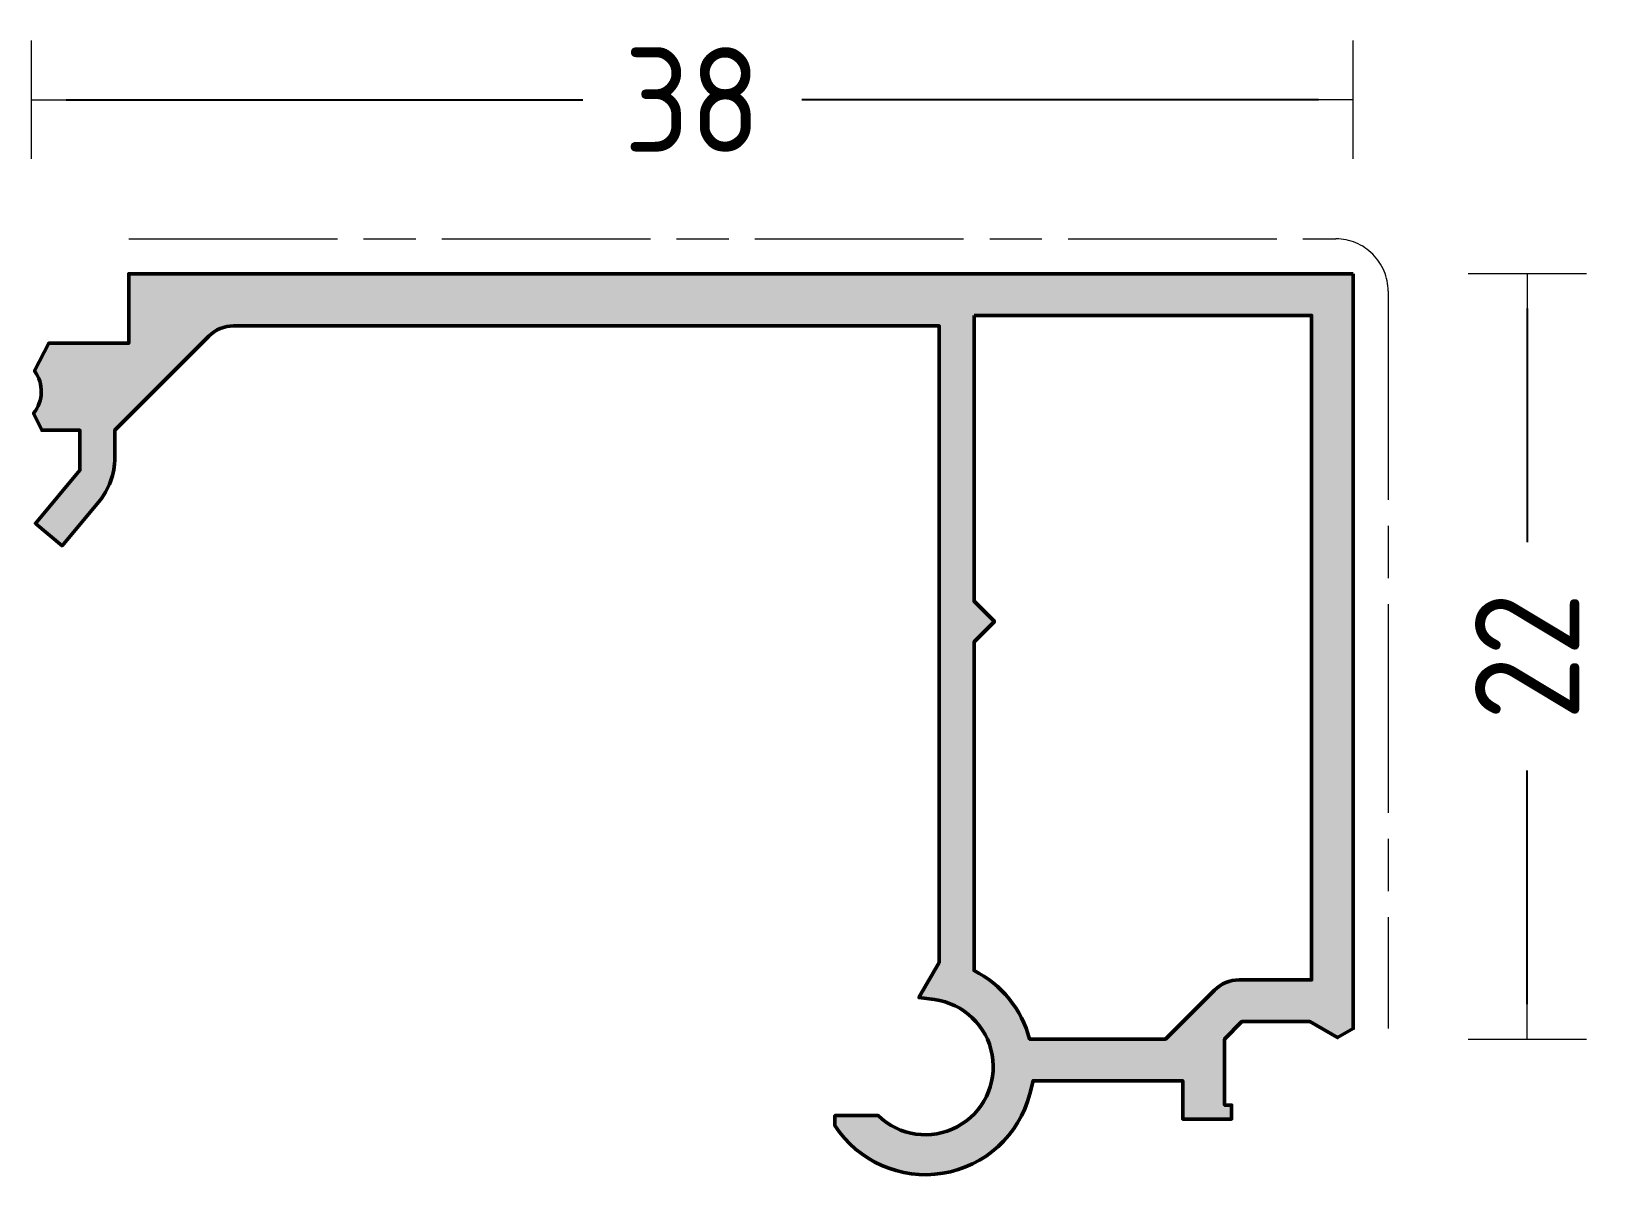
# Model space of a CAD drawing. Extents: x -38 to 7, y -3.9 to 29.
import ezdxf

# ---------------------------------------------------------------- set-up
doc = ezdxf.new("R2010")
doc.units = 0
doc.linetypes.add('AM_ISO08W050x2', pattern=[9, 6, -0.75, 1.5, -0.75])
doc.layers.get('0').update_dxf_attribs({"linetype": 'CONTINUOUS'})
for name, color, linetype, lineweight in [('AM_2N', 5, 'CONTINUOUS', 0), ('AM_S', 80, 'CONTINUOUS', 50), ('Docu-AM_5', 3, 'CONTINUOUS', 0), ('Docu-AM_8', 1, 'CONTINUOUS', 0)]:
    doc.layers.add(name, color=color, linetype=linetype, lineweight=lineweight)
doc.styles.get("Standard").update_dxf_attribs({"font": 'ISOCP'})
doc.dimstyles.new('HBS_CAT_1-1', dxfattribs={"dimscale": 0, "dimtxt": 3, "dimasz": 1, "dimexe": 1.5, "dimexo": 0.6, "dimgap": 1.5, "dimtad": 0, "dimdsep": 46, "dimtxsty": 'Standard', "dimblk": 'DIMCATBLOCK', "dimblk1": 'DIMCATBLOCK', "dimblk2": 'DIMCATBLOCK', "dimcen": 0, "dimse1": 1, "dimse2": 1, "dimclrd": 256, "dimclre": 256, "dimclrt": 2, "dimadec": 0, "dimazin": 0, "dimtfac": 0.7, "dimtofl": 0, "dimtmove": 0, "dimatfit": 3, "dimldrblk": 'DIMCATBLOCK', "dimfxl": 1, "dimtolj": 1, "dimarcsym": 0})

# ---------------------------------------------------------------- blocks, each defined once
blk = doc.blocks.new('DIMCATBLOCK')
for p, q in [((0, -1.7), (0, 1.7)), ((0, 0), (-1, 0))]:
    blk.add_line(p, q)
blk = doc.blocks.new('*D12')
at = {"layer": 'Docu-AM_5', "lineweight": -2}
for p, q in [((-37.00000000000001, 27), (-22.15000000000001, 27)), ((-1.000000000000007, 27), (-15.85000000000001, 27))]:
    blk.add_line(p, q, dxfattribs=at)
at = {"layer": 'Docu-AM_5', "lineweight": -2, "rotation": 180}
blk.add_blockref('DIMCATBLOCK', (-38.00000000000001, 27), dxfattribs=at)
at = {"layer": 'Docu-AM_5', "lineweight": -2}
blk.add_blockref('DIMCATBLOCK', (-6.768649487835479e-15, 27), dxfattribs=at)
at = {"layer": 'Docu-AM_5', "color": 2, "insert": (-19.00000000000001, 27), "char_height": 3, "attachment_point": 5}
blk.add_mtext('\\A1;38', dxfattribs=at)
blk = doc.blocks.new('*D13')
at = {"layer": 'Docu-AM_5', "lineweight": -2}
for p, q in [((5, 21), (4.999999999999999, 14.27817913383226)), ((4.999999999999996, 0.9999999999479832), (4.999999999999998, 7.721820866115723))]:
    blk.add_line(p, q, dxfattribs=at)
for p, rotation in [((5, 22), 90), ((4.999999999999996, -5.201684802065977e-11), 270)]:
    blk.add_blockref('DIMCATBLOCK', p, dxfattribs=dict(at, rotation=rotation))
at = {"layer": 'Docu-AM_5', "color": 2, "insert": (4.999999999999997, 10.99999999997399), "char_height": 3, "attachment_point": 5, "rotation": 90}
blk.add_mtext('\\A1;22', dxfattribs=at)

msp = doc.modelspace()

# ---------------------------------------------------------------- hatches: boundary and pattern name
at = {"layer": 'Docu-AM_8'}
h = msp.add_hatch(color=256, dxfattribs=at)
edge = h.paths.add_edge_path()
edge.add_line((-5.916165994601652e-15, 22), (1.483069987347554e-17, 0.3000000000000043))
edge.add_line((1.483069987347554e-17, 0.3000000000000042), (-0.4500000000000064, 0.04019237886466698))
edge.add_line((-0.4500000000000064, 0.040192378864667), (-1.246410161513782, 0.4999999999999999))
edge.add_line((-1.246410161513782, 0.4999999999999999), (-3.200000000000023, 0.5000000000000037))
edge.add_line((-3.200000000000023, 0.5000000000000037), (-3.70000000000001, 3.774758283725532e-15))
edge.add_line((-3.70000000000001, 3.755256197147949e-15), (-3.700000000000014, -1.899999999999991))
edge.add_line((-3.700000000000014, -1.899999999999991), (-3.500000000000004, -1.900000000000002))
edge.add_line((-3.500000000000004, -1.900000000000002), (-3.500000000000007, -2.299999999999997))
edge.add_line((-3.500000000000007, -2.299999999999997), (-4.900000000000006, -2.299999999999994))
edge.add_line((-4.900000000000006, -2.299999999999994), (-4.900000000000013, -1.199999999999996))
edge.add_line((-4.900000000000013, -1.199999999999996), (-9.201613323034078, -1.199999999999995))
edge.add_line((-9.201613323034078, -1.199999999999995), (-9.298437906689262, -1.574999999999995))
edge.add_arc((-12.30000000000001, -0.7999999999999986), 3.100000000000002, 212.9958854735797, 345.5224878140702, ccw=False)
edge.add_line((-14.90000000000001, -2.48819430161342), (-14.90000000000001, -2.199999999999987))
edge.add_line((-14.90000000000001, -2.199999999999987), (-13.65738719604984, -2.199999999999995))
edge.add_arc((-12.30000000000001, -0.7999999999999987), 1.950000000000004, 225.8853814517831, 442.3377443392339)
edge.add_line((-12.04000000000001, 1.132588937151411), (-12.48361182593795, 1.192270058432107))
edge.add_line((-12.48361182593795, 1.192270058432107), (-11.9, 2.203115392854702))
edge.add_line((-11.9, 2.203115392854702), (-11.9, 20.50000000000005))
edge.add_line((-11.9, 20.50000000000005), (-32.18578597812918, 20.50000000000007))
edge.add_arc((-32.18578597812918, 19.50000000000008), 0.9999999999999903, 90, 135)
edge.add_line((-32.89289275931572, 20.20710678118662), (-35.59999954050232, 17.50000000000003))
edge.add_line((-35.59999954050232, 17.50000000000003), (-35.59999954050232, 16.71441000000002))
edge.add_arc((-37.59999863582795, 16.71441194627617), 1.999999095326574, 319.99995106891447, 359.9999442432701, ccw=False)
edge.add_line((-36.06791154050234, 15.42883600000001), (-37.11697754050232, 14.17860700000002))
edge.add_line((-37.11697754050232, 14.17860700000002), (-37.88302254050234, 14.82139400000003))
edge.add_line((-37.88302254050234, 14.82139400000003), (-36.59999954050234, 16.35044100000001))
edge.add_line((-36.59999954050234, 16.35044100000001), (-36.59999954050232, 17.50000000000002))
edge.add_line((-36.59999954050232, 17.50000000000002), (-37.70000054050234, 17.50000000000002))
edge.add_line((-37.70000054050234, 17.50000000000002), (-37.93351854050233, 17.98833300000001))
edge.add_arc((-38.71191328459864, 18.61610855631839), 1.000000263373765, 321.1138150427809, 396.1046044993017)
edge.add_line((-37.90397054050234, 19.20537000000001), (-37.49999954050234, 20.00000000000002))
edge.add_line((-37.49999954050234, 20.00000000000002), (-35.20000000000001, 20.00000000000003))
edge.add_line((-35.20000000000001, 20.00000000000003), (-35.20000034275062, 22.00000000000002))
edge.add_line((-35.20000034275062, 22.00000000000002), (-7.105427357601002e-15, 22))
edge = h.paths.add_edge_path(flags=16)
edge.add_line((-10.9, 20.80000000000005), (-10.90000000000001, 12.58284271247458))
edge.add_line((-10.90000000000001, 12.58284271247458), (-10.31715728752541, 12.00000000000001))
edge.add_line((-10.31715728752541, 12.00000000000001), (-10.90000000000001, 11.41715728752541))
edge.add_line((-10.90000000000001, 11.41715728752541), (-10.90000000000001, 1.965863337187804))
edge.add_arc((-12.30000000000003, -0.8000000000000566), 3.100000000000003, 14.955248316644486, 63.15278667399531, ccw=False)
edge.add_line((-9.305004173625658, 5.353424409500207e-15), (-5.39705627484769, 5.595608069779157e-15))
edge.add_line((-5.39705627484769, 5.595608069779157e-15), (-3.989949493661207, 1.407106781186525))
edge.add_arc((-3.28284271247465, 0.6999999999999833), 1.000000000000003, 90.0000000000004, 135.0000000000006, ccw=False)
edge.add_line((-3.282842712474657, 1.699999999999986), (-1.200000000000003, 1.700000000000001))
edge.add_line((-1.200000000000003, 1.700000000000001), (-1.200000000000002, 20.80000000000005))
edge.add_line((-1.200000000000002, 20.80000000000005), (-10.9, 20.80000000000005))

# ---------------------------------------------------------------- linework, layer by layer
at = {"layer": 'AM_2N', "linetype": 'AM_ISO08W050x2'}
msp.add_lwpolyline([(-35.20000034275063, 23.00000000000002), (-0.5000000000000107, 23, -0.4142135623730951), (0.9999999999999929, 21.5), (1, 0.3000000000000043)], format="xyb", dxfattribs=at)
at = {"layer": 'AM_S'}
for points in [[(-5.916165994601652e-15, 22), (1.483069987347554e-17, 0.3000000000000042), (-0.4500000000000064, 0.040192378864667), (-1.246410161513782, 0.4999999999999999), (-3.200000000000023, 0.5000000000000037), (-3.70000000000001, 3.755256197147949e-15), (-3.700000000000014, -1.899999999999991), (-3.500000000000004, -1.900000000000002), (-3.500000000000007, -2.299999999999997), (-4.900000000000006, -2.299999999999994), (-4.900000000000013, -1.199999999999996), (-9.201613323034078, -1.199999999999995), (-9.298437906689262, -1.574999999999995, -0.6526792417611865), (-14.90000000000001, -2.48819430161342), (-14.90000000000001, -2.199999999999987), (-13.65738719604984, -2.199999999999995, 1.382110527038188), (-12.04000000000001, 1.132588937151411), (-12.48361182593795, 1.192270058432107), (-11.9, 2.203115392854702), (-11.9, 20.50000000000005), (-32.18578597812918, 20.50000000000007, 0.1989123673796576), (-32.89289275931572, 20.20710678118662), (-35.59999954050232, 17.50000000000003), (-35.59999954050232, 16.71441000000002, -0.1763269499999998), (-36.06791154050234, 15.42883600000001), (-37.11697754050232, 14.17860700000002), (-37.88302254050234, 14.82139400000003), (-36.59999954050234, 16.35044100000001), (-36.59999954050232, 17.50000000000002), (-37.70000054050234, 17.50000000000002), (-37.93351854050233, 17.98833300000001, 0.3394094400000004), (-37.90397054050234, 19.20537000000001), (-37.49999954050234, 20.00000000000002), (-35.20000000000001, 20.00000000000003), (-35.20000034275062, 22.00000000000002), (-5.916165994601652e-15, 22)], [(-10.9, 20.80000000000005), (-10.90000000000001, 12.58284271247458), (-10.31715728752541, 12.00000000000001), (-10.90000000000001, 11.41715728752541), (-10.90000000000001, 1.965863337187804, -0.2134575926161298), (-9.305004173625658, 5.353424409500207e-15), (-5.39705627484769, 5.595608069779157e-15), (-3.989949493661207, 1.407106781186525, -0.1989123673796592), (-3.282842712474657, 1.699999999999986), (-1.200000000000003, 1.700000000000001), (-1.200000000000002, 20.80000000000005), (-10.9, 20.80000000000005)]]:
    msp.add_lwpolyline(points, format="xyb", close=True, dxfattribs=at)

# ---------------------------------------------------------------- dimensions: what is measured, and where the dimension line sits
at = {"layer": 'Docu-AM_5'}
dim = msp.add_linear_dim(base=(-6.768649487835479e-15, 27), p1=(-38.00000000000001, 26.00000000009237), p2=(-7.105427357601002e-15, 21.5), dimstyle='HBS_CAT_1-1', override={"dimscale": 1}, dxfattribs=at)
dim.commit()
dim.dimension.update_dxf_attribs({"geometry": '*D12', "text_midpoint": (-19.00000000000001, 27)})
dim = msp.add_linear_dim(base=(4.999999999999996, -5.201684802065977e-11), p1=(-0.8315755197484265, 22), p2=(-0.6315755196773765, -5.201528097131813e-11), angle=90, dimstyle='HBS_CAT_1-1', override={"dimscale": 1}, dxfattribs=at)
dim.commit()
dim.dimension.update_dxf_attribs({"geometry": '*D13', "text_midpoint": (4.999999999999997, 10.99999999997399)})

doc.saveas('drawing.dxf')
